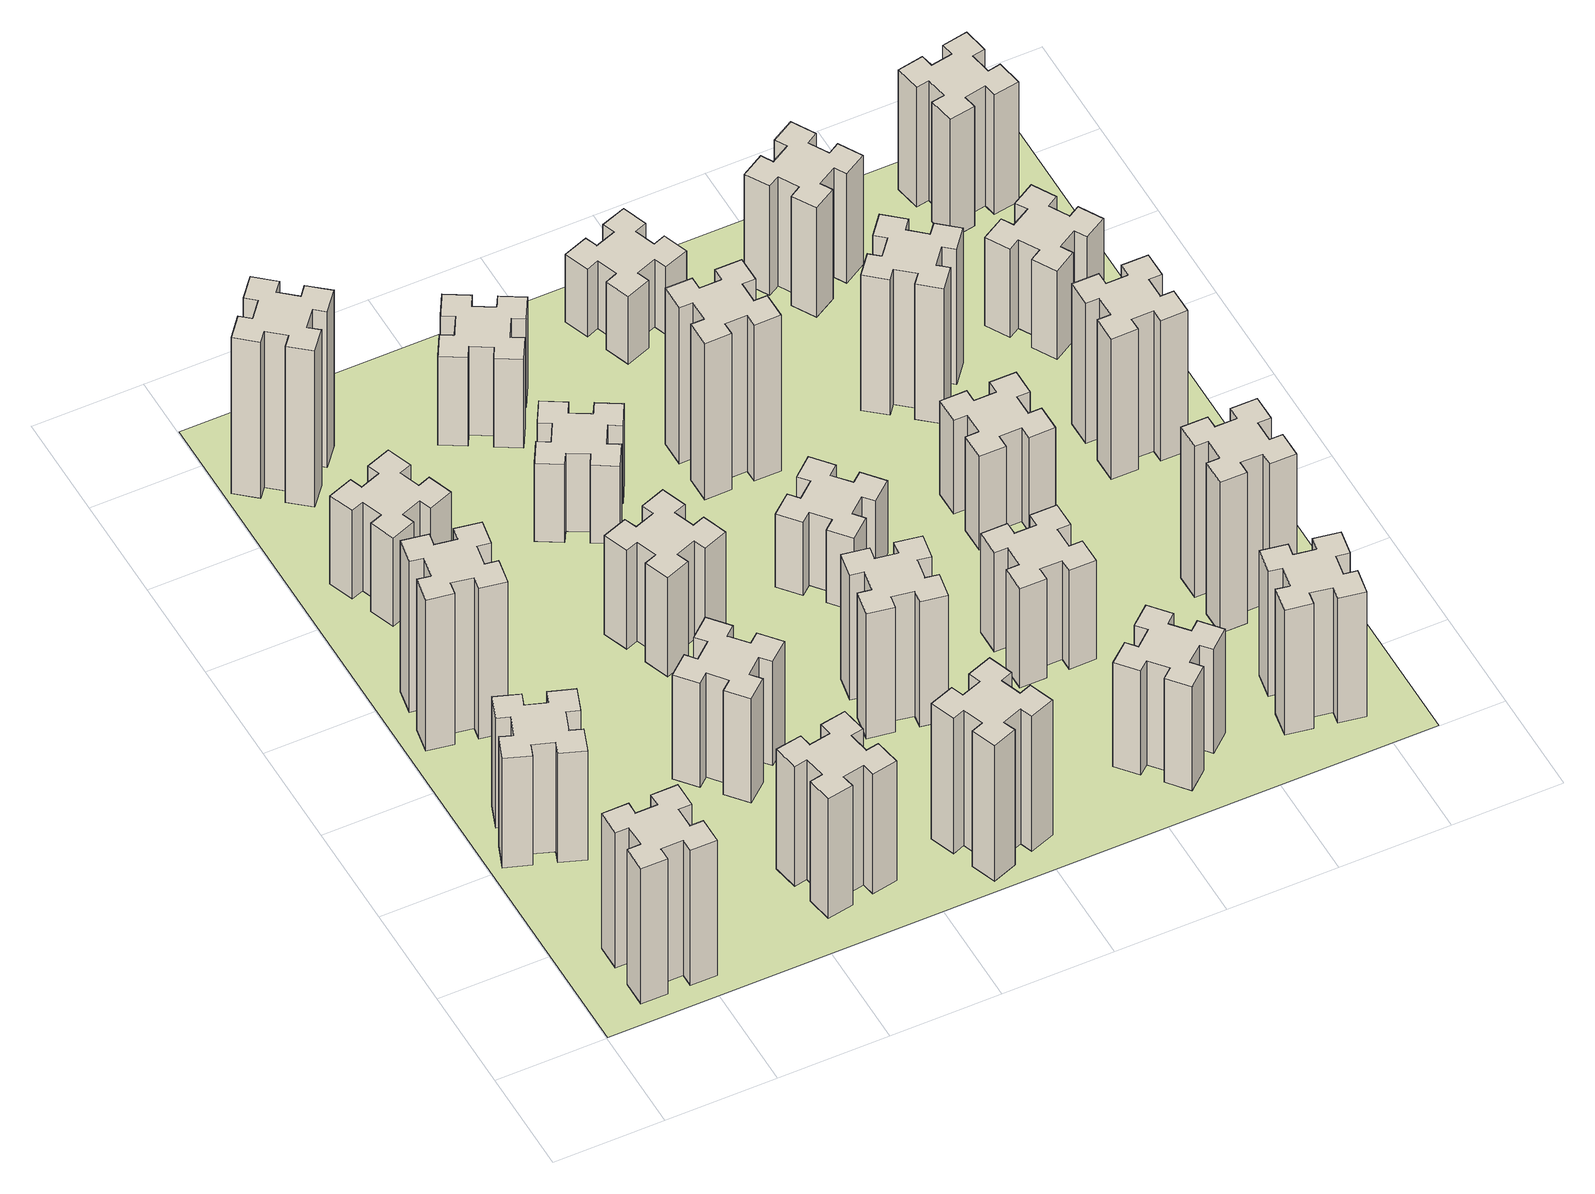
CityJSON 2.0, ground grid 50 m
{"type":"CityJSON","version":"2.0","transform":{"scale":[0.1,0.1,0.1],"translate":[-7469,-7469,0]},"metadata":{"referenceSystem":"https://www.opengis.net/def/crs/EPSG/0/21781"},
"CityObjects":{
"building1":{"type":"Building","attributes":{"class":"1000","function":"1000","usage":"1000","yearOfConstruction":2016,"roofType":"1000","measuredHeight":78,"storeysAboveGround":30,"storeysBelowGround":0},"geometry":[{"type":"Solid","lod":"1","boundaries":[[[[0,1,2,3,4,5,6,7,8,9,10,11,12,13,14,15,16,17,18,19]],[[17,16,20,21]],[[16,15,22,20]],[[15,14,23,22]],[[14,13,24,23]],[[13,12,25,24]],[[12,11,26,25]],[[11,10,27,26]],[[10,9,28,27]],[[9,8,29,28]],[[8,7,30,29]],[[7,6,31,30]],[[6,5,32,31]],[[5,4,33,32]],[[4,3,34,33]],[[3,2,35,34]],[[2,1,36,35]],[[1,0,37,36]],[[0,19,38,37]],[[19,18,39,38]],[[18,17,21,39]],[[24,25,26,27,28,29,30,31,32,33,34,35,36,37,38,39,21,20,22,23]]]]}]},
"building2":{"type":"Building","attributes":{"class":"1000","function":"1000","usage":"1000","yearOfConstruction":2016,"roofType":"1000","measuredHeight":63,"storeysAboveGround":30,"storeysBelowGround":0},"geometry":[{"type":"Solid","lod":"1","boundaries":[[[[40,41,42,43,44,45,46,47,48,49,50,51,52,53,54,55,56,57,58,59]],[[57,56,60,61]],[[56,55,62,60]],[[55,54,63,62]],[[54,53,64,63]],[[53,52,65,64]],[[52,51,66,65]],[[51,50,67,66]],[[50,49,68,67]],[[49,48,69,68]],[[48,47,70,69]],[[47,46,71,70]],[[46,45,72,71]],[[45,44,73,72]],[[44,43,74,73]],[[43,42,75,74]],[[42,41,76,75]],[[41,40,77,76]],[[40,59,78,77]],[[59,58,79,78]],[[58,57,61,79]],[[64,65,66,67,68,69,70,71,72,73,74,75,76,77,78,79,61,60,62,63]]]]}]},
"building3":{"type":"Building","attributes":{"class":"1000","function":"1000","usage":"1000","yearOfConstruction":2016,"roofType":"1000","measuredHeight":87,"storeysAboveGround":30,"storeysBelowGround":0},"geometry":[{"type":"Solid","lod":"1","boundaries":[[[[80,81,82,83,84,85,86,87,88,89,90,91,92,93,94,95,96,97,98,99]],[[97,96,100,101]],[[96,95,102,100]],[[95,94,103,102]],[[94,93,104,103]],[[93,92,105,104]],[[92,91,106,105]],[[91,90,107,106]],[[90,89,108,107]],[[89,88,109,108]],[[88,87,110,109]],[[87,86,111,110]],[[86,85,112,111]],[[85,84,113,112]],[[84,83,114,113]],[[83,82,115,114]],[[82,81,116,115]],[[81,80,117,116]],[[80,99,118,117]],[[99,98,119,118]],[[98,97,101,119]],[[104,105,106,107,108,109,110,111,112,113,114,115,116,117,118,119,101,100,102,103]]]]}]},
"building4":{"type":"Building","attributes":{"class":"1000","function":"1000","usage":"1000","yearOfConstruction":2016,"roofType":"1000","measuredHeight":51,"storeysAboveGround":30,"storeysBelowGround":0},"geometry":[{"type":"Solid","lod":"1","boundaries":[[[[120,121,122,123,124,125,126,127,128,129,130,131,132,133,134,135,136,137,138,139]],[[137,136,140,141]],[[136,135,142,140]],[[135,134,143,142]],[[134,133,144,143]],[[133,132,145,144]],[[132,131,146,145]],[[131,130,147,146]],[[130,129,148,147]],[[129,128,149,148]],[[128,127,150,149]],[[127,126,151,150]],[[126,125,152,151]],[[125,124,153,152]],[[124,123,154,153]],[[123,122,155,154]],[[122,121,156,155]],[[121,120,157,156]],[[120,139,158,157]],[[139,138,159,158]],[[138,137,141,159]],[[144,145,146,147,148,149,150,151,152,153,154,155,156,157,158,159,141,140,142,143]]]]}]},
"building5":{"type":"Building","attributes":{"class":"1000","function":"1000","usage":"1000","yearOfConstruction":2016,"roofType":"1000","measuredHeight":90,"storeysAboveGround":30,"storeysBelowGround":0},"geometry":[{"type":"Solid","lod":"1","boundaries":[[[[160,161,162,163,164,165,166,167,168,169,170,171,172,173,174,175,176,177,178,179]],[[177,176,180,181]],[[176,175,182,180]],[[175,174,183,182]],[[174,173,184,183]],[[173,172,185,184]],[[172,171,186,185]],[[171,170,187,186]],[[170,169,188,187]],[[169,168,189,188]],[[168,167,190,189]],[[167,166,191,190]],[[166,165,192,191]],[[165,164,193,192]],[[164,163,194,193]],[[163,162,195,194]],[[162,161,196,195]],[[161,160,197,196]],[[160,179,198,197]],[[179,178,199,198]],[[178,177,181,199]],[[184,185,186,187,188,189,190,191,192,193,194,195,196,197,198,199,181,180,182,183]]]]}]},
"building6":{"type":"Building","attributes":{"class":"1000","function":"1000","usage":"1000","yearOfConstruction":2016,"roofType":"1000","measuredHeight":69,"storeysAboveGround":30,"storeysBelowGround":0},"geometry":[{"type":"Solid","lod":"1","boundaries":[[[[200,201,202,203,204,205,206,207,208,209,210,211,212,213,214,215,216,217,218,219]],[[217,216,220,221]],[[216,215,222,220]],[[215,214,223,222]],[[214,213,224,223]],[[213,212,225,224]],[[212,211,226,225]],[[211,210,227,226]],[[210,209,228,227]],[[209,208,229,228]],[[208,207,230,229]],[[207,206,231,230]],[[206,205,232,231]],[[205,204,233,232]],[[204,203,234,233]],[[203,202,235,234]],[[202,201,236,235]],[[201,200,237,236]],[[200,219,238,237]],[[219,218,239,238]],[[218,217,221,239]],[[224,225,226,227,228,229,230,231,232,233,234,235,236,237,238,239,221,220,222,223]]]]}]},
"building7":{"type":"Building","attributes":{"class":"1000","function":"1000","usage":"1000","yearOfConstruction":2016,"roofType":"1000","measuredHeight":60,"storeysAboveGround":30,"storeysBelowGround":0},"geometry":[{"type":"Solid","lod":"1","boundaries":[[[[240,241,242,243,244,245,246,247,248,249,250,251,252,253,254,255,256,257,258,259]],[[257,256,260,261]],[[256,255,262,260]],[[255,254,263,262]],[[254,253,264,263]],[[253,252,265,264]],[[252,251,266,265]],[[251,250,267,266]],[[250,249,268,267]],[[249,248,269,268]],[[248,247,270,269]],[[247,246,271,270]],[[246,245,272,271]],[[245,244,273,272]],[[244,243,274,273]],[[243,242,275,274]],[[242,241,276,275]],[[241,240,277,276]],[[240,259,278,277]],[[259,258,279,278]],[[258,257,261,279]],[[264,265,266,267,268,269,270,271,272,273,274,275,276,277,278,279,261,260,262,263]]]]}]},
"building8":{"type":"Building","attributes":{"class":"1000","function":"1000","usage":"1000","yearOfConstruction":2016,"roofType":"1000","measuredHeight":57,"storeysAboveGround":30,"storeysBelowGround":0},"geometry":[{"type":"Solid","lod":"1","boundaries":[[[[280,281,282,283,284,285,286,287,288,289,290,291,292,293,294,295,296,297,298,299]],[[297,296,300,301]],[[296,295,302,300]],[[295,294,303,302]],[[294,293,304,303]],[[293,292,305,304]],[[292,291,306,305]],[[291,290,307,306]],[[290,289,308,307]],[[289,288,309,308]],[[288,287,310,309]],[[287,286,311,310]],[[286,285,312,311]],[[285,284,313,312]],[[284,283,314,313]],[[283,282,315,314]],[[282,281,316,315]],[[281,280,317,316]],[[280,299,318,317]],[[299,298,319,318]],[[298,297,301,319]],[[304,305,306,307,308,309,310,311,312,313,314,315,316,317,318,319,301,300,302,303]]]]}]},
"building9":{"type":"Building","attributes":{"class":"1000","function":"1000","usage":"1000","yearOfConstruction":2016,"roofType":"1000","measuredHeight":78,"storeysAboveGround":30,"storeysBelowGround":0},"geometry":[{"type":"Solid","lod":"1","boundaries":[[[[320,321,322,323,324,325,326,327,328,329,330,331,332,333,334,335,336,337,338,339]],[[337,336,340,341]],[[336,335,342,340]],[[335,334,343,342]],[[334,333,344,343]],[[333,332,345,344]],[[332,331,346,345]],[[331,330,347,346]],[[330,329,348,347]],[[329,328,349,348]],[[328,327,350,349]],[[327,326,351,350]],[[326,325,352,351]],[[325,324,353,352]],[[324,323,354,353]],[[323,322,355,354]],[[322,321,356,355]],[[321,320,357,356]],[[320,339,358,357]],[[339,338,359,358]],[[338,337,341,359]],[[344,345,346,347,348,349,350,351,352,353,354,355,356,357,358,359,341,340,342,343]]]]}]},
"building10":{"type":"Building","attributes":{"class":"1000","function":"1000","usage":"1000","yearOfConstruction":2016,"roofType":"1000","measuredHeight":45,"storeysAboveGround":30,"storeysBelowGround":0},"geometry":[{"type":"Solid","lod":"1","boundaries":[[[[360,361,362,363,364,365,366,367,368,369,370,371,372,373,374,375,376,377,378,379]],[[377,376,380,381]],[[376,375,382,380]],[[375,374,383,382]],[[374,373,384,383]],[[373,372,385,384]],[[372,371,386,385]],[[371,370,387,386]],[[370,369,388,387]],[[369,368,389,388]],[[368,367,390,389]],[[367,366,391,390]],[[366,365,392,391]],[[365,364,393,392]],[[364,363,394,393]],[[363,362,395,394]],[[362,361,396,395]],[[361,360,397,396]],[[360,379,398,397]],[[379,378,399,398]],[[378,377,381,399]],[[384,385,386,387,388,389,390,391,392,393,394,395,396,397,398,399,381,380,382,383]]]]}]},
"building11":{"type":"Building","attributes":{"class":"1000","function":"1000","usage":"1000","yearOfConstruction":2016,"roofType":"1000","measuredHeight":51,"storeysAboveGround":30,"storeysBelowGround":0},"geometry":[{"type":"Solid","lod":"1","boundaries":[[[[400,401,402,403,404,405,406,407,408,409,410,411,412,413,414,415,416,417,418,419]],[[417,416,420,421]],[[416,415,422,420]],[[415,414,423,422]],[[414,413,424,423]],[[413,412,425,424]],[[412,411,426,425]],[[411,410,427,426]],[[410,409,428,427]],[[409,408,429,428]],[[408,407,430,429]],[[407,406,431,430]],[[406,405,432,431]],[[405,404,433,432]],[[404,403,434,433]],[[403,402,435,434]],[[402,401,436,435]],[[401,400,437,436]],[[400,419,438,437]],[[419,418,439,438]],[[418,417,421,439]],[[424,425,426,427,428,429,430,431,432,433,434,435,436,437,438,439,421,420,422,423]]]]}]},
"building12":{"type":"Building","attributes":{"class":"1000","function":"1000","usage":"1000","yearOfConstruction":2016,"roofType":"1000","measuredHeight":72,"storeysAboveGround":30,"storeysBelowGround":0},"geometry":[{"type":"Solid","lod":"1","boundaries":[[[[440,441,442,443,444,445,446,447,448,449,450,451,452,453,454,455,456,457,458,459]],[[457,456,460,461]],[[456,455,462,460]],[[455,454,463,462]],[[454,453,464,463]],[[453,452,465,464]],[[452,451,466,465]],[[451,450,467,466]],[[450,449,468,467]],[[449,448,469,468]],[[448,447,470,469]],[[447,446,471,470]],[[446,445,472,471]],[[445,444,473,472]],[[444,443,474,473]],[[443,442,475,474]],[[442,441,476,475]],[[441,440,477,476]],[[440,459,478,477]],[[459,458,479,478]],[[458,457,461,479]],[[464,465,466,467,468,469,470,471,472,473,474,475,476,477,478,479,461,460,462,463]]]]}]},
"building13":{"type":"Building","attributes":{"class":"1000","function":"1000","usage":"1000","yearOfConstruction":2016,"roofType":"1000","measuredHeight":42,"storeysAboveGround":30,"storeysBelowGround":0},"geometry":[{"type":"Solid","lod":"1","boundaries":[[[[480,481,482,483,484,485,486,487,488,489,490,491,492,493,494,495,496,497,498,499]],[[497,496,500,501]],[[496,495,502,500]],[[495,494,503,502]],[[494,493,504,503]],[[493,492,505,504]],[[492,491,506,505]],[[491,490,507,506]],[[490,489,508,507]],[[489,488,509,508]],[[488,487,510,509]],[[487,486,511,510]],[[486,485,512,511]],[[485,484,513,512]],[[484,483,514,513]],[[483,482,515,514]],[[482,481,516,515]],[[481,480,517,516]],[[480,499,518,517]],[[499,498,519,518]],[[498,497,501,519]],[[504,505,506,507,508,509,510,511,512,513,514,515,516,517,518,519,501,500,502,503]]]]}]},
"building14":{"type":"Building","attributes":{"class":"1000","function":"1000","usage":"1000","yearOfConstruction":2016,"roofType":"1000","measuredHeight":90,"storeysAboveGround":30,"storeysBelowGround":0},"geometry":[{"type":"Solid","lod":"1","boundaries":[[[[520,521,522,523,524,525,526,527,528,529,530,531,532,533,534,535,536,537,538,539]],[[537,536,540,541]],[[536,535,542,540]],[[535,534,543,542]],[[534,533,544,543]],[[533,532,545,544]],[[532,531,546,545]],[[531,530,547,546]],[[530,529,548,547]],[[529,528,549,548]],[[528,527,550,549]],[[527,526,551,550]],[[526,525,552,551]],[[525,524,553,552]],[[524,523,554,553]],[[523,522,555,554]],[[522,521,556,555]],[[521,520,557,556]],[[520,539,558,557]],[[539,538,559,558]],[[538,537,541,559]],[[544,545,546,547,548,549,550,551,552,553,554,555,556,557,558,559,541,540,542,543]]]]}]},
"building15":{"type":"Building","attributes":{"class":"1000","function":"1000","usage":"1000","yearOfConstruction":2016,"roofType":"1000","measuredHeight":60,"storeysAboveGround":30,"storeysBelowGround":0},"geometry":[{"type":"Solid","lod":"1","boundaries":[[[[560,561,562,563,564,565,566,567,568,569,570,571,572,573,574,575,576,577,578,579]],[[577,576,580,581]],[[576,575,582,580]],[[575,574,583,582]],[[574,573,584,583]],[[573,572,585,584]],[[572,571,586,585]],[[571,570,587,586]],[[570,569,588,587]],[[569,568,589,588]],[[568,567,590,589]],[[567,566,591,590]],[[566,565,592,591]],[[565,564,593,592]],[[564,563,594,593]],[[563,562,595,594]],[[562,561,596,595]],[[561,560,597,596]],[[560,579,598,597]],[[579,578,599,598]],[[578,577,581,599]],[[584,585,586,587,588,589,590,591,592,593,594,595,596,597,598,599,581,580,582,583]]]]}]},
"building16":{"type":"Building","attributes":{"class":"1000","function":"1000","usage":"1000","yearOfConstruction":2016,"roofType":"1000","measuredHeight":57,"storeysAboveGround":30,"storeysBelowGround":0},"geometry":[{"type":"Solid","lod":"1","boundaries":[[[[600,601,602,603,604,605,606,607,608,609,610,611,612,613,614,615,616,617,618,619]],[[617,616,620,621]],[[616,615,622,620]],[[615,614,623,622]],[[614,613,624,623]],[[613,612,625,624]],[[612,611,626,625]],[[611,610,627,626]],[[610,609,628,627]],[[609,608,629,628]],[[608,607,630,629]],[[607,606,631,630]],[[606,605,632,631]],[[605,604,633,632]],[[604,603,634,633]],[[603,602,635,634]],[[602,601,636,635]],[[601,600,637,636]],[[600,619,638,637]],[[619,618,639,638]],[[618,617,621,639]],[[624,625,626,627,628,629,630,631,632,633,634,635,636,637,638,639,621,620,622,623]]]]}]},
"building17":{"type":"Building","attributes":{"class":"1000","function":"1000","usage":"1000","yearOfConstruction":2016,"roofType":"1000","measuredHeight":39,"storeysAboveGround":30,"storeysBelowGround":0},"geometry":[{"type":"Solid","lod":"1","boundaries":[[[[640,641,642,643,644,645,646,647,648,649,650,651,652,653,654,655,656,657,658,659]],[[657,656,660,661]],[[656,655,662,660]],[[655,654,663,662]],[[654,653,664,663]],[[653,652,665,664]],[[652,651,666,665]],[[651,650,667,666]],[[650,649,668,667]],[[649,648,669,668]],[[648,647,670,669]],[[647,646,671,670]],[[646,645,672,671]],[[645,644,673,672]],[[644,643,674,673]],[[643,642,675,674]],[[642,641,676,675]],[[641,640,677,676]],[[640,659,678,677]],[[659,658,679,678]],[[658,657,661,679]],[[664,665,666,667,668,669,670,671,672,673,674,675,676,677,678,679,661,660,662,663]]]]}]},
"building18":{"type":"Building","attributes":{"class":"1000","function":"1000","usage":"1000","yearOfConstruction":2016,"roofType":"1000","measuredHeight":54,"storeysAboveGround":30,"storeysBelowGround":0},"geometry":[{"type":"Solid","lod":"1","boundaries":[[[[680,681,682,683,684,685,686,687,688,689,690,691,692,693,694,695,696,697,698,699]],[[697,696,700,701]],[[696,695,702,700]],[[695,694,703,702]],[[694,693,704,703]],[[693,692,705,704]],[[692,691,706,705]],[[691,690,707,706]],[[690,689,708,707]],[[689,688,709,708]],[[688,687,710,709]],[[687,686,711,710]],[[686,685,712,711]],[[685,684,713,712]],[[684,683,714,713]],[[683,682,715,714]],[[682,681,716,715]],[[681,680,717,716]],[[680,699,718,717]],[[699,698,719,718]],[[698,697,701,719]],[[704,705,706,707,708,709,710,711,712,713,714,715,716,717,718,719,701,700,702,703]]]]}]},
"building19":{"type":"Building","attributes":{"class":"1000","function":"1000","usage":"1000","yearOfConstruction":2016,"roofType":"1000","measuredHeight":72,"storeysAboveGround":30,"storeysBelowGround":0},"geometry":[{"type":"Solid","lod":"1","boundaries":[[[[720,721,722,723,724,725,726,727,728,729,730,731,732,733,734,735,736,737,738,739]],[[737,736,740,741]],[[736,735,742,740]],[[735,734,743,742]],[[734,733,744,743]],[[733,732,745,744]],[[732,731,746,745]],[[731,730,747,746]],[[730,729,748,747]],[[729,728,749,748]],[[728,727,750,749]],[[727,726,751,750]],[[726,725,752,751]],[[725,724,753,752]],[[724,723,754,753]],[[723,722,755,754]],[[722,721,756,755]],[[721,720,757,756]],[[720,739,758,757]],[[739,738,759,758]],[[738,737,741,759]],[[744,745,746,747,748,749,750,751,752,753,754,755,756,757,758,759,741,740,742,743]]]]}]},
"building20":{"type":"Building","attributes":{"class":"1000","function":"1000","usage":"1000","yearOfConstruction":2016,"roofType":"1000","measuredHeight":78,"storeysAboveGround":30,"storeysBelowGround":0},"geometry":[{"type":"Solid","lod":"1","boundaries":[[[[760,761,762,763,764,765,766,767,768,769,770,771,772,773,774,775,776,777,778,779]],[[777,776,780,781]],[[776,775,782,780]],[[775,774,783,782]],[[774,773,784,783]],[[773,772,785,784]],[[772,771,786,785]],[[771,770,787,786]],[[770,769,788,787]],[[769,768,789,788]],[[768,767,790,789]],[[767,766,791,790]],[[766,765,792,791]],[[765,764,793,792]],[[764,763,794,793]],[[763,762,795,794]],[[762,761,796,795]],[[761,760,797,796]],[[760,779,798,797]],[[779,778,799,798]],[[778,777,781,799]],[[784,785,786,787,788,789,790,791,792,793,794,795,796,797,798,799,781,780,782,783]]]]}]},
"building21":{"type":"Building","attributes":{"class":"1000","function":"1000","usage":"1000","yearOfConstruction":2016,"roofType":"1000","measuredHeight":63,"storeysAboveGround":30,"storeysBelowGround":0},"geometry":[{"type":"Solid","lod":"1","boundaries":[[[[800,801,802,803,804,805,806,807,808,809,810,811,812,813,814,815,816,817,818,819]],[[817,816,820,821]],[[816,815,822,820]],[[815,814,823,822]],[[814,813,824,823]],[[813,812,825,824]],[[812,811,826,825]],[[811,810,827,826]],[[810,809,828,827]],[[809,808,829,828]],[[808,807,830,829]],[[807,806,831,830]],[[806,805,832,831]],[[805,804,833,832]],[[804,803,834,833]],[[803,802,835,834]],[[802,801,836,835]],[[801,800,837,836]],[[800,819,838,837]],[[819,818,839,838]],[[818,817,821,839]],[[824,825,826,827,828,829,830,831,832,833,834,835,836,837,838,839,821,820,822,823]]]]}]},
"building22":{"type":"Building","attributes":{"class":"1000","function":"1000","usage":"1000","yearOfConstruction":2016,"roofType":"1000","measuredHeight":87,"storeysAboveGround":30,"storeysBelowGround":0},"geometry":[{"type":"Solid","lod":"1","boundaries":[[[[840,841,842,843,844,845,846,847,848,849,850,851,852,853,854,855,856,857,858,859]],[[857,856,860,861]],[[856,855,862,860]],[[855,854,863,862]],[[854,853,864,863]],[[853,852,865,864]],[[852,851,866,865]],[[851,850,867,866]],[[850,849,868,867]],[[849,848,869,868]],[[848,847,870,869]],[[847,846,871,870]],[[846,845,872,871]],[[845,844,873,872]],[[844,843,874,873]],[[843,842,875,874]],[[842,841,876,875]],[[841,840,877,876]],[[840,859,878,877]],[[859,858,879,878]],[[858,857,861,879]],[[864,865,866,867,868,869,870,871,872,873,874,875,876,877,878,879,861,860,862,863]]]]}]},
"building23":{"type":"Building","attributes":{"class":"1000","function":"1000","usage":"1000","yearOfConstruction":2016,"roofType":"1000","measuredHeight":81,"storeysAboveGround":30,"storeysBelowGround":0},"geometry":[{"type":"Solid","lod":"1","boundaries":[[[[880,881,882,883,884,885,886,887,888,889,890,891,892,893,894,895,896,897,898,899]],[[897,896,900,901]],[[896,895,902,900]],[[895,894,903,902]],[[894,893,904,903]],[[893,892,905,904]],[[892,891,906,905]],[[891,890,907,906]],[[890,889,908,907]],[[889,888,909,908]],[[888,887,910,909]],[[887,886,911,910]],[[886,885,912,911]],[[885,884,913,912]],[[884,883,914,913]],[[883,882,915,914]],[[882,881,916,915]],[[881,880,917,916]],[[880,899,918,917]],[[899,898,919,918]],[[898,897,901,919]],[[904,905,906,907,908,909,910,911,912,913,914,915,916,917,918,919,901,900,902,903]]]]}]},
"building24":{"type":"Building","attributes":{"class":"1000","function":"1000","usage":"1000","yearOfConstruction":2016,"roofType":"1000","measuredHeight":51,"storeysAboveGround":30,"storeysBelowGround":0},"geometry":[{"type":"Solid","lod":"1","boundaries":[[[[920,921,922,923,924,925,926,927,928,929,930,931,932,933,934,935,936,937,938,939]],[[937,936,940,941]],[[936,935,942,940]],[[935,934,943,942]],[[934,933,944,943]],[[933,932,945,944]],[[932,931,946,945]],[[931,930,947,946]],[[930,929,948,947]],[[929,928,949,948]],[[928,927,950,949]],[[927,926,951,950]],[[926,925,952,951]],[[925,924,953,952]],[[924,923,954,953]],[[923,922,955,954]],[[922,921,956,955]],[[921,920,957,956]],[[920,939,958,957]],[[939,938,959,958]],[[938,937,941,959]],[[944,945,946,947,948,949,950,951,952,953,954,955,956,957,958,959,941,940,942,943]]]]}]},
"building25":{"type":"Building","attributes":{"class":"1000","function":"1000","usage":"1000","yearOfConstruction":2016,"roofType":"1000","measuredHeight":69,"storeysAboveGround":30,"storeysBelowGround":0},"geometry":[{"type":"Solid","lod":"1","boundaries":[[[[960,961,962,963,964,965,966,967,968,969,970,971,972,973,974,975,976,977,978,979]],[[977,976,980,981]],[[976,975,982,980]],[[975,974,983,982]],[[974,973,984,983]],[[973,972,985,984]],[[972,971,986,985]],[[971,970,987,986]],[[970,969,988,987]],[[969,968,989,988]],[[968,967,990,989]],[[967,966,991,990]],[[966,965,992,991]],[[965,964,993,992]],[[964,963,994,993]],[[963,962,995,994]],[[962,961,996,995]],[[961,960,997,996]],[[960,979,998,997]],[[979,978,999,998]],[[978,977,981,999]],[[984,985,986,987,988,989,990,991,992,993,994,995,996,997,998,999,981,980,982,983]]]]}]},
"landuse1":{"type":"LandUse","attributes":{"name":"plot1","function":"1010"},"geometry":[{"type":"MultiSurface","lod":"1","boundaries":[[[1000,1001,1002,1003]]]}]}
},
"vertices":[
[485,225,0],[485,325,0],[545,325,0],[545,445,0],[425,445,0],[425,385,0],[325,385,0],[325,445,0],[205,445,0],[205,325,0],[265,325,0],[265,225,0],[205,225,0],[205,105,0],[325,105,0],[325,165,0],[425,165,0],[425,105,0],[545,105,0],[545,225,0],[425,165,780],[425,105,780],[325,165,780],[325,105,780],[205,105,780],[205,225,780],[265,225,780],[265,325,780],[205,325,780],[205,445,780],[325,445,780],[325,385,780],[425,385,780],[425,445,780],[545,445,780],[545,325,780],[485,325,780],[485,225,780],[545,225,780],[545,105,780],
[189,1200,0],[155,1106,0],[99,1127,0],[57,1014,0],[170,973,0],[191,1029,0],[285,995,0],[264,939,0],[377,897,0],[418,1010,0],[362,1031,0],[396,1125,0],[452,1104,0],[493,1217,0],[380,1258,0],[360,1202,0],[266,1236,0],[287,1292,0],[174,1333,0],[133,1220,0],[266,1236,630],[287,1292,630],[360,1202,630],[380,1258,630],[493,1217,630],[452,1104,630],[396,1125,630],[362,1031,630],[418,1010,630],[377,897,630],[264,939,630],[285,995,630],[191,1029,630],[170,973,630],[57,1014,630],[99,1127,630],[155,1106,630],[189,1200,630],[133,1220,630],[174,1333,630],
[176,1924,0],[158,1825,0],[99,1836,0],[78,1717,0],[197,1697,0],[207,1756,0],[305,1738,0],[295,1679,0],[413,1658,0],[434,1777,0],[375,1787,0],[392,1885,0],[451,1875,0],[472,1993,0],[354,2014,0],[344,1955,0],[245,1972,0],[256,2031,0],[137,2052,0],[117,1934,0],[245,1972,870],[256,2031,870],[344,1955,870],[354,2014,870],[472,1993,870],[451,1875,870],[392,1885,870],[375,1787,870],[434,1777,870],[413,1658,870],[295,1679,870],[305,1738,870],[207,1756,870],[197,1697,870],[78,1717,870],[99,1836,870],[158,1825,870],[176,1924,870],[117,1934,870],[137,2052,870],
[385,2716,0],[291,2682,0],[270,2738,0],[157,2697,0],[199,2584,0],[255,2605,0],[289,2511,0],[233,2490,0],[274,2377,0],[387,2419,0],[366,2475,0],[460,2509,0],[480,2453,0],[593,2494,0],[552,2607,0],[496,2586,0],[462,2680,0],[518,2700,0],[477,2813,0],[364,2772,0],[462,2680,510],[518,2700,510],[496,2586,510],[552,2607,510],[593,2494,510],[480,2453,510],[460,2509,510],[366,2475,510],[387,2419,510],[274,2377,510],[233,2490,510],[289,2511,510],[255,2605,510],[199,2584,510],[157,2697,510],[270,2738,510],[291,2682,510],[385,2716,510],[364,2772,510],[477,2813,510],
[384,3387,0],[308,3452,0],[346,3498,0],[254,3575,0],[177,3483,0],[223,3444,0],[159,3368,0],[113,3406,0],[36,3314,0],[128,3237,0],[166,3283,0],[243,3219,0],[204,3173,0],[296,3096,0],[373,3188,0],[327,3226,0],[392,3303,0],[438,3264,0],[515,3356,0],[423,3433,0],[392,3303,900],[438,3264,900],[327,3226,900],[373,3188,900],[296,3096,900],[204,3173,900],[243,3219,900],[166,3283,900],[128,3237,900],[36,3314,900],[113,3406,900],[159,3368,900],[223,3444,900],[177,3483,900],[254,3575,900],[346,3498,900],[308,3452,900],[384,3387,900],[423,3433,900],[515,3356,900],
[1332,345,0],[1315,444,0],[1374,454,0],[1353,572,0],[1235,551,0],[1245,492,0],[1147,475,0],[1137,534,0],[1018,513,0],[1039,395,0],[1098,405,0],[1116,307,0],[1057,297,0],[1077,178,0],[1196,199,0],[1185,258,0],[1284,276,0],[1294,217,0],[1412,237,0],[1391,356,0],[1284,276,690],[1294,217,690],[1185,258,690],[1196,199,690],[1077,178,690],[1057,297,690],[1116,307,690],[1098,405,690],[1039,395,690],[1018,513,690],[1137,534,690],[1147,475,690],[1245,492,690],[1235,551,690],[1353,572,690],[1374,454,690],[1315,444,690],[1332,345,690],[1391,356,690],[1412,237,690],
[1148,999,0],[1224,1063,0],[1263,1017,0],[1355,1094,0],[1278,1186,0],[1232,1148,0],[1167,1224,0],[1213,1263,0],[1136,1355,0],[1044,1278,0],[1083,1232,0],[1006,1167,0],[968,1213,0],[876,1136,0],[953,1044,0],[999,1083,0],[1063,1006,0],[1017,968,0],[1094,876,0],[1186,953,0],[1063,1006,600],[1017,968,600],[999,1083,600],[953,1044,600],[876,1136,600],[968,1213,600],[1006,1167,600],[1083,1232,600],[1044,1278,600],[1136,1355,600],[1213,1263,600],[1167,1224,600],[1232,1148,600],[1278,1186,600],[1355,1094,600],[1263,1017,600],[1224,1063,600],[1148,999,600],[1186,953,600],[1094,876,600],
[1336,1846,0],[1302,1940,0],[1358,1960,0],[1317,2073,0],[1204,2032,0],[1225,1976,0],[1131,1942,0],[1110,1998,0],[997,1957,0],[1039,1844,0],[1095,1865,0],[1129,1771,0],[1073,1750,0],[1114,1637,0],[1227,1679,0],[1206,1735,0],[1300,1769,0],[1320,1713,0],[1433,1754,0],[1392,1867,0],[1300,1769,570],[1320,1713,570],[1206,1735,570],[1227,1679,570],[1114,1637,570],[1073,1750,570],[1129,1771,570],[1095,1865,570],[1039,1844,570],[997,1957,570],[1110,1998,570],[1131,1942,570],[1225,1976,570],[1204,2032,570],[1317,2073,570],[1358,1960,570],[1302,1940,570],[1336,1846,570],[1392,1867,570],[1433,1754,570],
[1976,266,0],[1942,360,0],[1998,380,0],[1957,493,0],[1844,452,0],[1865,396,0],[1771,362,0],[1750,418,0],[1637,377,0],[1679,264,0],[1735,285,0],[1769,191,0],[1713,170,0],[1754,57,0],[1867,99,0],[1846,155,0],[1940,189,0],[1960,133,0],[2073,174,0],[2032,287,0],[1940,189,780],[1960,133,780],[1846,155,780],[1867,99,780],[1754,57,780],[1713,170,780],[1769,191,780],[1735,285,780],[1679,264,780],[1637,377,780],[1750,418,780],[1771,362,780],[1865,396,780],[1844,452,780],[1957,493,780],[1998,380,780],[1942,360,780],[1976,266,780],[2032,287,780],[2073,174,780],
[1117,2525,0],[1204,2475,0],[1174,2423,0],[1278,2363,0],[1338,2467,0],[1286,2497,0],[1336,2584,0],[1388,2554,0],[1448,2658,0],[1344,2718,0],[1314,2666,0],[1227,2716,0],[1257,2768,0],[1153,2828,0],[1093,2724,0],[1145,2694,0],[1095,2607,0],[1043,2637,0],[983,2533,0],[1087,2473,0],[1095,2607,450],[1043,2637,450],[1145,2694,450],[1093,2724,450],[1153,2828,450],[1257,2768,450],[1227,2716,450],[1314,2666,450],[1344,2718,450],[1448,2658,450],[1388,2554,450],[1336,2584,450],[1286,2497,450],[1338,2467,450],[1278,2363,450],[1174,2423,450],[1204,2475,450],[1117,2525,450],[1087,2473,450],[983,2533,450],
[1214,3306,0],[1127,3356,0],[1157,3408,0],[1053,3468,0],[993,3364,0],[1045,3334,0],[995,3247,0],[943,3277,0],[883,3173,0],[987,3113,0],[1017,3165,0],[1104,3115,0],[1074,3063,0],[1178,3003,0],[1238,3107,0],[1186,3137,0],[1236,3224,0],[1288,3194,0],[1348,3298,0],[1244,3358,0],[1236,3224,510],[1288,3194,510],[1186,3137,510],[1238,3107,510],[1178,3003,510],[1074,3063,510],[1104,3115,510],[1017,3165,510],[987,3113,510],[883,3173,510],[943,3277,510],[995,3247,510],[1045,3334,510],[993,3364,510],[1053,3468,510],[1157,3408,510],[1127,3356,510],[1214,3306,510],[1244,3358,510],[1348,3298,510],
[1924,1215,0],[1825,1232,0],[1836,1291,0],[1717,1312,0],[1697,1194,0],[1756,1184,0],[1738,1085,0],[1679,1096,0],[1658,977,0],[1777,957,0],[1787,1016,0],[1885,998,0],[1875,939,0],[1993,918,0],[2014,1037,0],[1955,1047,0],[1972,1145,0],[2031,1135,0],[2052,1253,0],[1934,1274,0],[1972,1145,720],[2031,1135,720],[1955,1047,720],[2014,1037,720],[1993,918,720],[1875,939,720],[1885,998,720],[1787,1016,720],[1777,957,720],[1658,977,720],[1679,1096,720],[1738,1085,720],[1756,1184,720],[1697,1194,720],[1717,1312,720],[1836,1291,720],[1825,1232,720],[1924,1215,720],[1934,1274,720],[2052,1253,720],
[1839,1823,0],[1903,1746,0],[1857,1708,0],[1934,1616,0],[2026,1693,0],[1988,1739,0],[2064,1803,0],[2103,1757,0],[2195,1834,0],[2118,1926,0],[2072,1888,0],[2007,1964,0],[2053,2003,0],[1976,2095,0],[1884,2018,0],[1923,1972,0],[1846,1907,0],[1808,1953,0],[1716,1876,0],[1793,1784,0],[1846,1907,420],[1808,1953,420],[1923,1972,420],[1884,2018,420],[1976,2095,420],[2053,2003,420],[2007,1964,420],[2072,1888,420],[2118,1926,420],[2195,1834,420],[2103,1757,420],[2064,1803,420],[1988,1739,420],[2026,1693,420],[1934,1616,420],[1857,1708,420],[1903,1746,420],[1839,1823,420],[1793,1784,420],[1716,1876,420],
[1905,2705,0],[1805,2705,0],[1805,2765,0],[1685,2765,0],[1685,2645,0],[1745,2645,0],[1745,2545,0],[1685,2545,0],[1685,2425,0],[1805,2425,0],[1805,2485,0],[1905,2485,0],[1905,2425,0],[2025,2425,0],[2025,2545,0],[1965,2545,0],[1965,2645,0],[2025,2645,0],[2025,2765,0],[1905,2765,0],[1965,2645,900],[2025,2645,900],[1965,2545,900],[2025,2545,900],[2025,2425,900],[1905,2425,900],[1905,2485,900],[1805,2485,900],[1805,2425,900],[1685,2425,900],[1685,2545,900],[1745,2545,900],[1745,2645,900],[1685,2645,900],[1685,2765,900],[1805,2765,900],[1805,2705,900],[1905,2705,900],[1905,2765,900],[2025,2765,900],
[2728,259,0],[2804,323,0],[2843,277,0],[2935,354,0],[2858,446,0],[2812,408,0],[2747,484,0],[2793,523,0],[2716,615,0],[2624,538,0],[2663,492,0],[2586,427,0],[2548,473,0],[2456,396,0],[2533,304,0],[2579,343,0],[2643,266,0],[2597,228,0],[2674,136,0],[2766,213,0],[2643,266,600],[2597,228,600],[2579,343,600],[2533,304,600],[2456,396,600],[2548,473,600],[2586,427,600],[2663,492,600],[2624,538,600],[2716,615,600],[2793,523,600],[2747,484,600],[2812,408,600],[2858,446,600],[2935,354,600],[2843,277,600],[2804,323,600],[2728,259,600],[2766,213,600],[2674,136,600],
[2385,1165,0],[2385,1065,0],[2325,1065,0],[2325,945,0],[2445,945,0],[2445,1005,0],[2545,1005,0],[2545,945,0],[2665,945,0],[2665,1065,0],[2605,1065,0],[2605,1165,0],[2665,1165,0],[2665,1285,0],[2545,1285,0],[2545,1225,0],[2445,1225,0],[2445,1285,0],[2325,1285,0],[2325,1165,0],[2445,1225,570],[2445,1285,570],[2545,1225,570],[2545,1285,570],[2665,1285,570],[2665,1165,570],[2605,1165,570],[2605,1065,570],[2665,1065,570],[2665,945,570],[2545,945,570],[2545,1005,570],[2445,1005,570],[2445,945,570],[2325,945,570],[2325,1065,570],[2385,1065,570],[2385,1165,570],[2325,1165,570],[2325,1285,570],
[1865,3556,0],[1771,3522,0],[1750,3578,0],[1637,3537,0],[1679,3424,0],[1735,3445,0],[1769,3351,0],[1713,3330,0],[1754,3217,0],[1867,3259,0],[1846,3315,0],[1940,3349,0],[1960,3293,0],[2073,3334,0],[2032,3447,0],[1976,3426,0],[1942,3520,0],[1998,3540,0],[1957,3653,0],[1844,3612,0],[1942,3520,390],[1998,3540,390],[1976,3426,390],[2032,3447,390],[2073,3334,390],[1960,3293,390],[1940,3349,390],[1846,3315,390],[1867,3259,390],[1754,3217,390],[1713,3330,390],[1769,3351,390],[1735,3445,390],[1679,3424,390],[1637,3537,390],[1750,3578,390],[1771,3522,390],[1865,3556,390],[1844,3612,390],[1957,3653,390],
[2805,1805,0],[2805,1905,0],[2865,1905,0],[2865,2025,0],[2745,2025,0],[2745,1965,0],[2645,1965,0],[2645,2025,0],[2525,2025,0],[2525,1905,0],[2585,1905,0],[2585,1805,0],[2525,1805,0],[2525,1685,0],[2645,1685,0],[2645,1745,0],[2745,1745,0],[2745,1685,0],[2865,1685,0],[2865,1805,0],[2745,1745,540],[2745,1685,540],[2645,1745,540],[2645,1685,540],[2525,1685,540],[2525,1805,540],[2585,1805,540],[2585,1905,540],[2525,1905,540],[2525,2025,540],[2645,2025,540],[2645,1965,540],[2745,1965,540],[2745,2025,540],[2865,2025,540],[2865,1905,540],[2805,1905,540],[2805,1805,540],[2865,1805,540],[2865,1685,540],
[3236,444,0],[3218,345,0],[3159,356,0],[3138,237,0],[3257,217,0],[3267,276,0],[3365,258,0],[3355,199,0],[3473,178,0],[3494,297,0],[3435,307,0],[3452,405,0],[3511,395,0],[3532,513,0],[3414,534,0],[3404,475,0],[3305,492,0],[3316,551,0],[3197,572,0],[3177,454,0],[3305,492,720],[3316,551,720],[3404,475,720],[3414,534,720],[3532,513,720],[3511,395,720],[3452,405,720],[3435,307,720],[3494,297,720],[3473,178,720],[3355,199,720],[3365,258,720],[3267,276,720],[3257,217,720],[3138,237,720],[3159,356,720],[3218,345,720],[3236,444,720],[3177,454,720],[3197,572,720],
[2804,2647,0],[2728,2712,0],[2766,2758,0],[2674,2835,0],[2597,2743,0],[2643,2704,0],[2579,2628,0],[2533,2666,0],[2456,2574,0],[2548,2497,0],[2586,2543,0],[2663,2479,0],[2624,2433,0],[2716,2356,0],[2793,2448,0],[2747,2486,0],[2812,2563,0],[2858,2524,0],[2935,2616,0],[2843,2693,0],[2812,2563,780],[2858,2524,780],[2747,2486,780],[2793,2448,780],[2716,2356,780],[2624,2433,780],[2663,2479,780],[2586,2543,780],[2548,2497,780],[2456,2574,780],[2533,2666,780],[2579,2628,780],[2643,2704,780],[2597,2743,780],[2674,2835,780],[2766,2758,780],[2728,2712,780],[2804,2647,780],[2843,2693,780],[2935,2616,780],
[2716,3347,0],[2666,3434,0],[2718,3464,0],[2658,3568,0],[2554,3508,0],[2584,3456,0],[2497,3406,0],[2467,3458,0],[2363,3398,0],[2423,3294,0],[2475,3324,0],[2525,3237,0],[2473,3207,0],[2533,3103,0],[2637,3163,0],[2607,3215,0],[2694,3265,0],[2724,3213,0],[2828,3273,0],[2768,3377,0],[2694,3265,630],[2724,3213,630],[2607,3215,630],[2637,3163,630],[2533,3103,630],[2473,3207,630],[2525,3237,630],[2475,3324,630],[2423,3294,630],[2363,3398,630],[2467,3458,630],[2497,3406,630],[2584,3456,630],[2554,3508,630],[2658,3568,630],[2718,3464,630],[2666,3434,630],[2716,3347,630],[2768,3377,630],[2828,3273,630],
[3285,905,0],[3385,905,0],[3385,845,0],[3505,845,0],[3505,965,0],[3445,965,0],[3445,1065,0],[3505,1065,0],[3505,1185,0],[3385,1185,0],[3385,1125,0],[3285,1125,0],[3285,1185,0],[3165,1185,0],[3165,1065,0],[3225,1065,0],[3225,965,0],[3165,965,0],[3165,845,0],[3285,845,0],[3225,965,870],[3165,965,870],[3225,1065,870],[3165,1065,870],[3165,1185,870],[3285,1185,870],[3285,1125,870],[3385,1125,870],[3385,1185,870],[3505,1185,870],[3505,1065,870],[3445,1065,870],[3445,965,870],[3505,965,870],[3505,845,870],[3385,845,870],[3385,905,870],[3285,905,870],[3285,845,870],[3165,845,870],
[3225,2005,0],[3225,1905,0],[3165,1905,0],[3165,1785,0],[3285,1785,0],[3285,1845,0],[3385,1845,0],[3385,1785,0],[3505,1785,0],[3505,1905,0],[3445,1905,0],[3445,2005,0],[3505,2005,0],[3505,2125,0],[3385,2125,0],[3385,2065,0],[3285,2065,0],[3285,2125,0],[3165,2125,0],[3165,2005,0],[3285,2065,810],[3285,2125,810],[3385,2065,810],[3385,2125,810],[3505,2125,810],[3505,2005,810],[3445,2005,810],[3445,1905,810],[3505,1905,810],[3505,1785,810],[3385,1785,810],[3385,1845,810],[3285,1845,810],[3285,1785,810],[3165,1785,810],[3165,1905,810],[3225,1905,810],[3225,2005,810],[3165,2005,810],[3165,2125,810],
[3456,2707,0],[3406,2794,0],[3458,2824,0],[3398,2928,0],[3294,2868,0],[3324,2816,0],[3237,2766,0],[3207,2818,0],[3103,2758,0],[3163,2654,0],[3215,2684,0],[3265,2597,0],[3213,2567,0],[3273,2463,0],[3377,2523,0],[3347,2575,0],[3434,2625,0],[3464,2573,0],[3568,2633,0],[3508,2737,0],[3434,2625,510],[3464,2573,510],[3347,2575,510],[3377,2523,510],[3273,2463,510],[3213,2567,510],[3265,2597,510],[3215,2684,510],[3163,2654,510],[3103,2758,510],[3207,2818,510],[3237,2766,510],[3324,2816,510],[3294,2868,510],[3398,2928,510],[3458,2824,510],[3406,2794,510],[3456,2707,510],[3508,2737,510],[3568,2633,510],
[3218,3465,0],[3236,3367,0],[3177,3357,0],[3197,3238,0],[3316,3259,0],[3305,3318,0],[3404,3336,0],[3414,3277,0],[3532,3297,0],[3511,3416,0],[3452,3405,0],[3435,3504,0],[3494,3514,0],[3473,3632,0],[3355,3611,0],[3365,3552,0],[3267,3535,0],[3257,3594,0],[3138,3573,0],[3159,3455,0],[3267,3535,690],[3257,3594,690],[3365,3552,690],[3355,3611,690],[3473,3632,690],[3494,3514,690],[3435,3504,690],[3452,3405,690],[3511,3416,690],[3532,3297,690],[3414,3277,690],[3404,3336,690],[3305,3318,690],[3316,3259,690],[3197,3238,690],[3177,3357,690],[3236,3367,690],[3218,3465,690],[3159,3455,690],[3138,3573,690],
[5,3705,0],[3705,3705,0],[3705,5,0],[5,5,0]
]}
